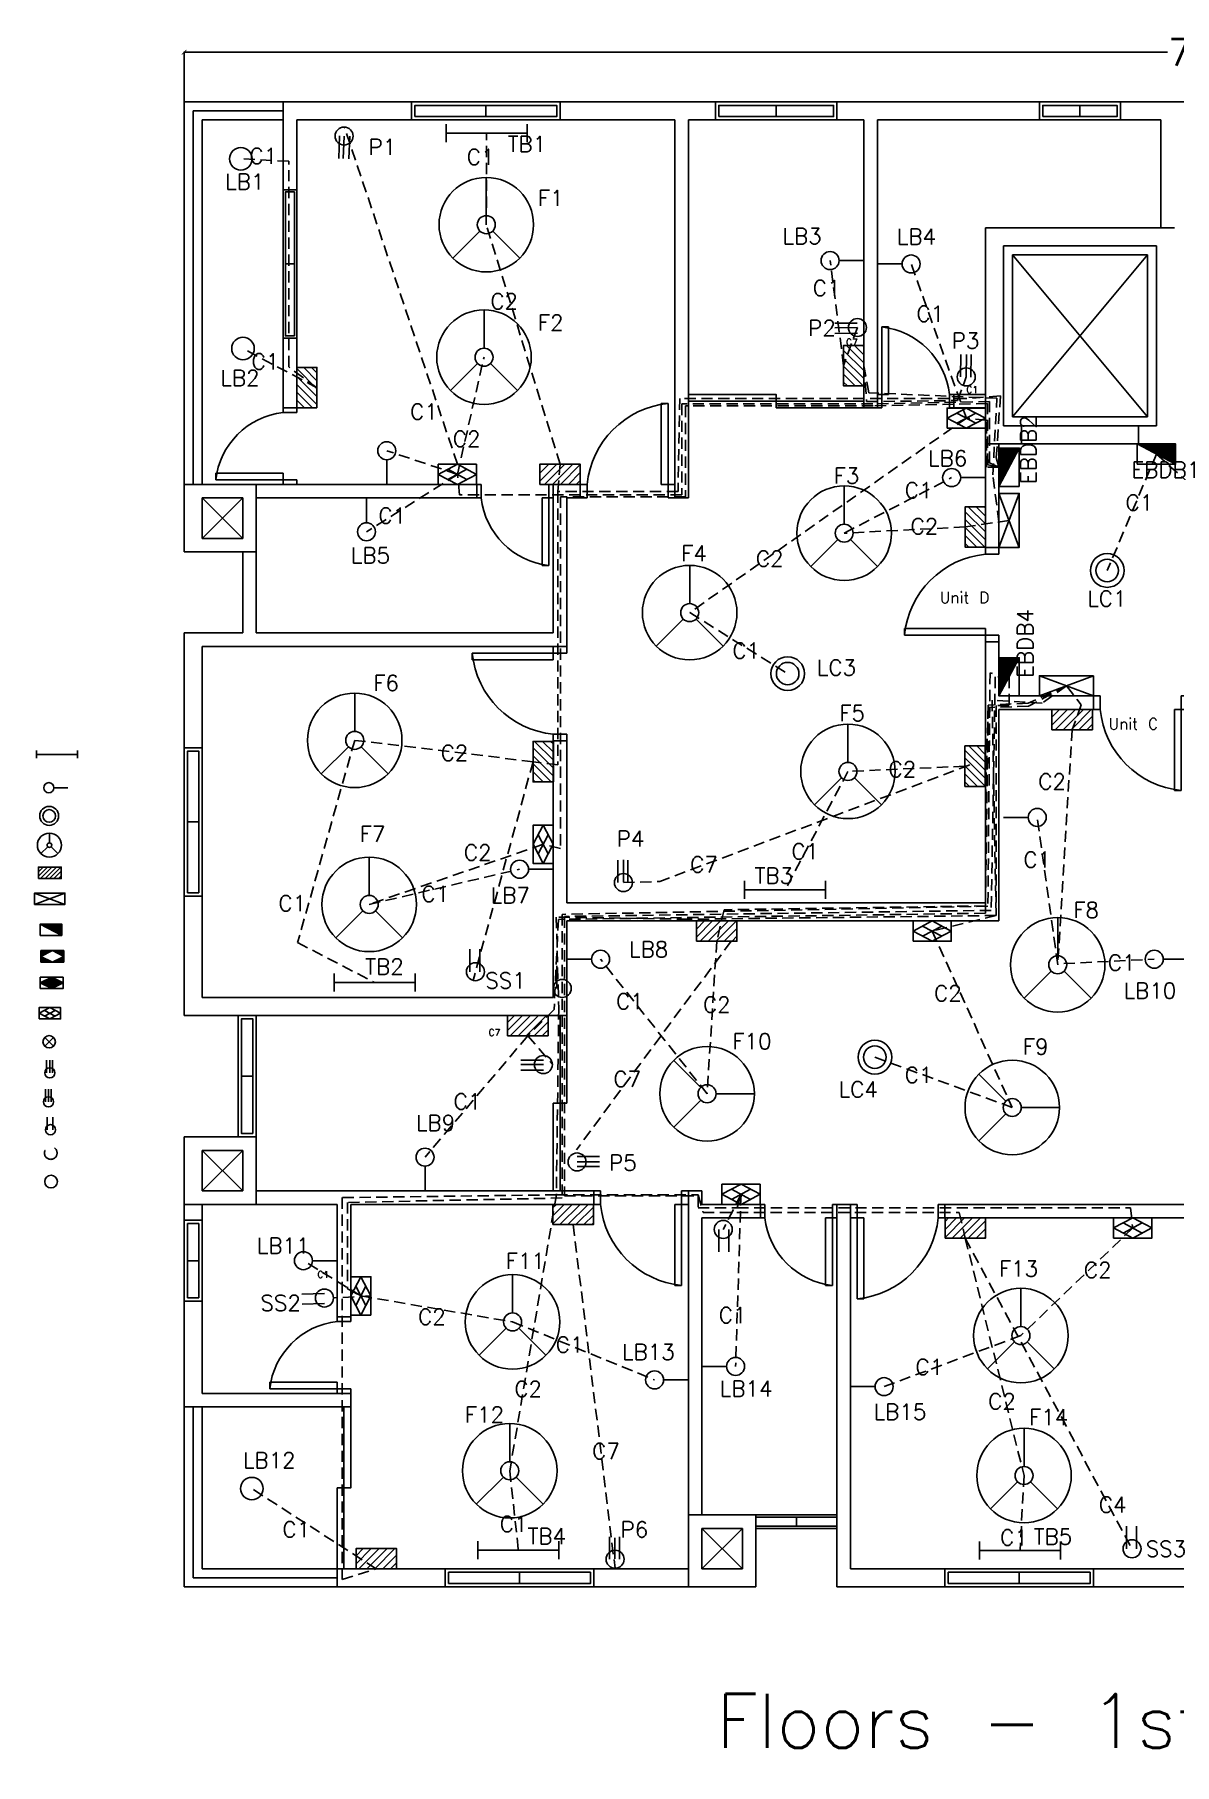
# Model space of a CAD drawing. Header units: inches. Extents: x 474 to 5633, y -332 to 1348.
# Drawn here: x 2738 to 3245, y -329 to 440 of the extents above; entities that cross this region are included whole.
import ezdxf

# ---------------------------------------------------------------- set-up
doc = ezdxf.new("R2010")
doc.units = ezdxf.units.IN
doc.header["$LTSCALE"] = 20
doc.header["$MEASUREMENT"] = 0
for name, pattern in [('ACAD_ISO02W100', [15, 12, -3]), ('DASHED', [0.75, 0.5, -0.25]), ('HIDDEN', [0.375, 0.25, -0.125])]:
    doc.linetypes.add(name, pattern=pattern)
for name, color, linetype in [('Conduit', 160, 'ACAD_ISO02W100'), ('Conduit Emergeny', 10, 'ACAD_ISO02W100'), ('Emergency', 1, 'HIDDEN'), ('Fittings', 255, 'Continuous'), ('Lift and Stairs', 60, 'Continuous'), ('Normal Wires', 5, 'HIDDEN')]:
    doc.layers.add(name, color=color, linetype=linetype)
for name, color, linetype, plot in [('Dimensions', 9, 'Continuous', False), ('Doors', 6, 'Continuous', False), ('Pillars', 200, 'Continuous', False), ('Veranda', 4, 'Continuous', False), ('Windows', 30, 'Continuous', False)]:
    doc.layers.add(name, color=color, linetype=linetype, plot=plot)
doc.styles.get("Standard").update_dxf_attribs({"font": 'txt.shx', "height": 12})
doc.dimstyles.new('iut', dxfattribs={"dimtxt": 0.18, "dimasz": 2.1175, "dimexe": 0.18, "dimexo": 0.0625, "dimgap": 0.09, "dimtad": 0, "dimtih": 1, "dimtoh": 1, "dimzin": 0, "dimdsep": 46, "dimlunit": 4, "dimtxsty": 'Standard', "dimblk": 'ARCHTICK', "dimcen": 0.09, "dimadec": 0, "dimazin": 0, "dimtfac": 1, "dimtofl": 0, "dimtmove": 0, "dimatfit": 3, "dimldrblk": 'ARCHTICK', "dimfxl": 1, "dimtolj": 1, "dimtzin": 0, "dimarcsym": 0})

# ---------------------------------------------------------------- blocks, each defined once
blk = doc.blocks.new('BDoor3')
at = {"layer": 'Doors'}
for p, q in [((-42, -6), (-42, 0)), ((-42, 0), (-39, 0)), ((-39, -6), (-39, 0)), ((-3, 0), (0, 0)), ((-3, -6), (-3, 0)), ((0, 0), (0, -6)), ((-42, -6), (-39, -6)), ((-3, -6), (-6, -6)), ((-6, -42), (-6, -6)), ((0, -6), (-3, -6)), ((-3, -6), (-3, -42)), ((-3, -42), (-6, -42))]:
    blk.add_line(p, q, dxfattribs=at)
blk.add_arc((0.99, -2.01), 40.19, 185.69568, 264.30432, dxfattribs=at)
blk = doc.blocks.new('BDoor1')
at = {"layer": 'Doors'}
for p, q in [((-3, 42), (-6, 42)), ((-6, 42), (-6, 6)), ((-3, 6), (-3, 42)), ((-42, 6), (-42, 0)), ((-42, 6), (-39, 6)), ((-42, 0), (-39, 0)), ((-39, 6), (-39, 0)), ((-3, 6), (-6, 6)), ((0, 6), (-3, 6)), ((-3, 6), (-3, 0)), ((-3, 0), (0, 0)), ((0, 0), (0, 6))]:
    blk.add_line(p, q, dxfattribs=at)
blk.add_arc((0.99, 2.01), 40.19, 95.69568, 174.30432, dxfattribs=at)
blk = doc.blocks.new('SDoor2')
at = {"layer": 'Doors'}
for p, q in [((2, 6), (2, 36)), ((2, 36), (5, 36)), ((5, 36), (5, 6)), ((0, 0), (0, 6)), ((0, 6), (2, 6)), ((2, 0), (0, 0)), ((2, 6), (2, 0)), ((5, 6), (2, 6)), ((34, 6), (32, 6)), ((32, 6), (32, 0)), ((34, 0), (32, 0)), ((34, 6), (34, 0))]:
    blk.add_line(p, q, dxfattribs=at)
blk.add_arc((-1.81, 2.19), 34.02, 6.42895, 83.57105, dxfattribs=at)
blk = doc.blocks.new('BDoor5')
at = {"layer": 'Doors'}
for p, q in [((-6, 42), (0, 42)), ((-6, 42), (-6, 39)), ((-6, 39), (0, 39)), ((0, 42), (0, 39)), ((-42, 3), (-42, 6)), ((-42, 6), (-6, 6)), ((-6, 3), (-42, 3)), ((-6, 3), (-6, 6)), ((-6, 0), (-6, 3)), ((-6, 3), (0, 3)), ((0, 0), (-6, 0)), ((0, 3), (0, 0))]:
    blk.add_line(p, q, dxfattribs=at)
blk.add_arc((-2.01, -0.99), 40.19, 95.69568, 174.30432, dxfattribs=at)
blk = doc.blocks.new('SDoor3')
at = {"layer": 'Doors'}
for p, q in [((-34, -6), (-34, 0)), ((-34, 0), (-32, 0)), ((-32, -6), (-32, 0)), ((-2, 0), (0, 0)), ((-2, -6), (-2, 0)), ((0, 0), (0, -6)), ((-34, -6), (-32, -6)), ((-5, -36), (-5, -6)), ((-5, -6), (-2, -6)), ((0, -6), (-2, -6)), ((-2, -6), (-2, -36)), ((-2, -36), (-5, -36))]:
    blk.add_line(p, q, dxfattribs=at)
blk.add_arc((1.81, -2.19), 34.02, 186.42895, 263.57105, dxfattribs=at)
blk = doc.blocks.new('BDoor7')
at = {"layer": 'Doors'}
for p, q in [((0, 0), (-6, 0)), ((-6, 0), (-6, -3)), ((0, -3), (0, 0)), ((-6, -3), (-42, -3)), ((-42, -3), (-42, -6)), ((-42, -6), (-6, -6)), ((-6, -3), (0, -3)), ((-6, -3), (-6, -6)), ((-6, -42), (-6, -39)), ((-6, -39), (0, -39)), ((-6, -42), (0, -42)), ((0, -42), (0, -39))]:
    blk.add_line(p, q, dxfattribs=at)
blk.add_arc((-2.01, 0.99), 40.19, 185.69568, 264.30432, dxfattribs=at)
blk = doc.blocks.new('BDoor4')
at = {"layer": 'Doors'}
for p, q in [((3, 0), (0, 0)), ((0, 0), (0, -6)), ((3, -6), (3, 0)), ((42, 0), (39, 0)), ((39, -6), (39, 0)), ((42, -6), (42, 0)), ((0, -6), (3, -6)), ((3, -6), (6, -6)), ((3, -6), (3, -42)), ((6, -42), (6, -6)), ((42, -6), (39, -6)), ((3, -42), (6, -42))]:
    blk.add_line(p, q, dxfattribs=at)
blk.add_arc((-0.99, -2.01), 40.19, 275.69568, 354.30432, dxfattribs=at)
blk = doc.blocks.new('SDoor5')
at = {"layer": 'Doors'}
for p, q in [((-6, 33), (0, 33)), ((-6, 33), (-6, 31)), ((-6, 31), (0, 31)), ((0, 33), (0, 31)), ((-36, 1), (-36, 4)), ((-36, 4), (-6, 4)), ((-6, 1), (-36, 1)), ((-6, 4), (-6, 1)), ((-6, -1), (-6, 1)), ((-6, 1), (0, 1)), ((0, 1), (0, -1)), ((0, -1), (-6, -1))]:
    blk.add_line(p, q, dxfattribs=at)
blk.add_arc((-2.19, -2.81), 34.02, 96.42895, 173.57105, dxfattribs=at)
blk = doc.blocks.new('SDoor5.2')
at = {"layer": 'Doors'}
blk.add_blockref('SDoor5', (0, -33), dxfattribs=at)
blk = doc.blocks.new('slider')
at = {"layer": 'Doors'}
for p, q in [((-39, 3), (0, 3)), ((-39, 0), (-39, 3)), ((0, 0), (-39, 0)), ((0, 3), (0, 0))]:
    blk.add_line(p, q, dxfattribs=at)
blk.add_lwpolyline([(-78, 3), (-39, 3), (-39, 6), (-78, 6)], close=True, dxfattribs=at)
blk = doc.blocks.new('slider2')
at = {"layer": 'Doors'}
for p, q in [((-36, 3), (-36, 0)), ((0, 3), (-36, 3)), ((-36, 0), (0, 0)), ((0, 0), (0, 3))]:
    blk.add_line(p, q, dxfattribs=at)
blk.add_lwpolyline([(-72, 3), (-36, 3), (-36, 6), (-72, 6)], close=True, dxfattribs=at)
blk = doc.blocks.new('bathroom_window')
at = {"layer": 'Windows'}
for p, q in [((-17, 5), (-18, 5)), ((-18, 5), (18, 5)), ((-17, 1), (-18, 1)), ((-18, 1), (18, 1)), ((0, 5), (0, 1))]:
    blk.add_line(p, q, dxfattribs=at)
blk.add_lwpolyline([(-18, 0), (18, 0), (18, 6), (-18, 6)], close=True, dxfattribs=at)
for points in [[(17, 5), (-17, 5)], [(-17, 1), (17, 1)]]:
    blk.add_lwpolyline(points, dxfattribs=at)
blk = doc.blocks.new('outer_bathroom_window')
at = {"layer": 'Windows'}
blk.add_line((0, 6.5), (0, 1.5), dxfattribs=at)
for points in [[(-18, 0), (18, 0), (18, 8), (-18, 8)], [(-16.5, 1.5), (16.5, 1.5), (16.5, 6.5), (-16.5, 6.5)]]:
    blk.add_lwpolyline(points, close=True, dxfattribs=at)
blk = doc.blocks.new('kitchen_window')
at = {"layer": 'Windows'}
blk.add_line((0, 6.5), (0, 1.5), dxfattribs=at)
for points in [[(-27, 0), (27, 0), (27, 8), (-27, 8)], [(-25.5, 1.5), (25.5, 1.5), (25.5, 6.5), (-25.5, 6.5)]]:
    blk.add_lwpolyline(points, close=True, dxfattribs=at)
blk = doc.blocks.new('bigger_window')
at = {"layer": 'Windows'}
blk.add_line((0, 6.5), (0, 1.5), dxfattribs=at)
for points in [[(-33, 0), (33, 0), (33, 8), (-33, 8)], [(-31.5, 1.5), (31.5, 1.5), (31.5, 6.5), (-31.5, 6.5)]]:
    blk.add_lwpolyline(points, close=True, dxfattribs=at)
blk = doc.blocks.new('balcony_window')
at = {"layer": 'Windows'}
blk.add_line((0, 5), (0, 1), dxfattribs=at)
for points in [[(-33, 0), (33, 0), (33, 6), (-33, 6)], [(-32, 1), (32, 1), (32, 5), (-32, 5)]]:
    blk.add_lwpolyline(points, close=True, dxfattribs=at)
blk = doc.blocks.new('_ArchTick')
at = {"color": 0, "linetype": 'ByBlock', "const_width": 0.15}
blk.add_lwpolyline([(-0.5, -0.5), (0.5, 0.5)], dxfattribs=at)
blk = doc.blocks.new('*D104')
at = {"color": 0, "lineweight": -2, "transparency": 16777216}
for p, q in [((2804.73, 409.68), (2804.73, 431.89)), ((2804.73, 431.71), (3241.64, 431.71)), ((3704.73, 431.71), (3267.82, 431.71)), ((3704.73, 409.68), (3704.73, 431.89))]:
    blk.add_line(p, q, dxfattribs=at)
at = {"layer": 'Defpoints', "color": 0, "transparency": 16777216}
for p in [(3704.73, 431.71), (2804.73, 409.62), (3704.73, 409.62)]:
    blk.add_point(p, dxfattribs=at)
at = {"color": 0, "lineweight": -2, "transparency": 16777216, "xscale": 2.1175, "yscale": 2.1175, "zscale": 2.1175, "rotation": 180}
blk.add_blockref('_ArchTick', (2804.73, 431.71), dxfattribs=at)
at = {"color": 0, "lineweight": -2, "transparency": 16777216, "xscale": 2.1175, "yscale": 2.1175, "zscale": 2.1175}
blk.add_blockref('_ArchTick', (3704.73, 431.71), dxfattribs=at)
at = {"color": 0, "transparency": 16777216, "insert": (3254.73, 431.71), "char_height": 12, "attachment_point": 5}
blk.add_mtext("\\A1;75'", dxfattribs=at)
blk = doc.blocks.new('Fan')
for p, q in [((0, 4), (0, 21)), ((-2.83, -2.83), (-14.85, -14.85)), ((2.83, -2.83), (14.85, -14.85))]:
    blk.add_line(p, q)
for radius in [21, 4]:
    blk.add_circle((0, 0), radius)
blk = doc.blocks.new('Celling Lighjt')
blk.add_circle((0, 0), 5)
blk = doc.blocks.new('Big_Ceiling Light')
at = {"layer": 'Fittings'}
for radius in [7.5, 5]:
    blk.add_circle((0, 0), radius, dxfattribs=at)
blk = doc.blocks.new('Tube')
blk.add_line((-18, 0), (18, 0))
for points in [[(-18, 4), (-18, -4)], [(18, -4), (18, 4)]]:
    blk.add_lwpolyline(points)
blk = doc.blocks.new('Wall_Light')
blk.add_line((0, -11), (0, 0))
blk.add_circle((0, -15), 4)
blk = doc.blocks.new('energy_bulb')
at = {"linetype": 'HIDDEN', "rotation": 270}
blk.add_blockref('Wall_Light', (0, 0), dxfattribs=at)
blk = doc.blocks.new('SB')
h = blk.add_hatch()
h.set_pattern_fill('ANSI31', color=256, scale=20)
h.set_pattern_definition([(45, (-10094, -3199), (-1.76776695, 1.76776695), [])])
h.paths.add_polyline_path([(-9, 4.5), (-9, -4.5), (9, -4.5), (9, 4.5)])
blk.add_lwpolyline([(-9, -4.5), (9, -4.5), (9, 4.5), (-9, 4.5)], close=True)
blk = doc.blocks.new('FDB')
at = {"layer": 'Fittings'}
for p, q in [((-12, 9), (12, 0)), ((12, 9), (-12, 0))]:
    blk.add_line(p, q, dxfattribs=at)
blk.add_lwpolyline([(-12, 0), (12, 0), (12, 9), (-12, 9)], close=True, dxfattribs=at)
blk = doc.blocks.new('EMDB')
at = {"linetype": 'Continuous'}
h = blk.add_hatch(dxfattribs=at)
h.set_pattern_fill('ANSI31', color=256)
h.set_pattern_definition([(45, (-9792, -3167.5), (-0.0883883476, 0.0883883476), [])])
h.paths.add_polyline_path([(-8.5, 9), (8.5, 0), (8.5, 9)])
blk.add_line((-8.5, 9), (8.5, 0), dxfattribs=at)
blk.add_lwpolyline([(-8.5, 0), (8.5, 0), (8.5, 9), (-8.5, 9)], close=True, dxfattribs=at)
blk = doc.blocks.new('EMSB')
at = {"linetype": 'Continuous'}
for p, q in [((0, 9), (-8.5, 4.5)), ((8.5, 4.5), (0, 9)), ((-8.5, 4.5), (0, 0)), ((-4.25, 6.75), (4.25, 2.25)), ((4.25, 6.75), (-4.25, 2.25)), ((0, 0), (8.5, 4.5))]:
    blk.add_line(p, q, dxfattribs=at)
blk.add_lwpolyline([(-8.5, 0), (8.5, 0), (8.5, 9), (-8.5, 9)], close=True, dxfattribs=at)
blk = doc.blocks.new('Socket(2)')
for p, q in [((-2.5, 0), (-2.5, 10)), ((2, 0), (2, 10))]:
    blk.add_line(p, q)
blk.add_circle((0, 0), 4)
blk = doc.blocks.new('Socekt(3)')
for p, q in [((-2.5, 0), (-2.5, 10)), ((0, 0), (0, 10)), ((2, 0), (2, 10))]:
    blk.add_line(p, q)
blk.add_circle((0, 0), 4)
blk = doc.blocks.new('Tube Light')
for p, q in [((0, -3), (0, 3.1)), ((0, 0), (32.5, 0)), ((32.5, -3), (32.5, 3.1))]:
    blk.add_line(p, q)
blk = doc.blocks.new('MDB')
at = {"layer": 'Fittings'}
h = blk.add_hatch(dxfattribs=at)
h.set_pattern_fill('ANSI31', color=256)
h.set_pattern_definition([(45, (-10016, -2822.5), (-0.0883883476, 0.0883883476), [])])
h.paths.add_polyline_path([(9, 4.5), (0, 9), (-9, 4.5), (0, 0)])
for p, q in [((-9, 4.5), (0, 9)), ((0, 0), (-9, 4.5)), ((0, 9), (9, 4.5)), ((9, 4.5), (0, 0))]:
    blk.add_line(p, q, dxfattribs=at)
blk.add_lwpolyline([(-9, 0), (9, 0), (9, 9), (-9, 9)], close=True, dxfattribs=at)
blk = doc.blocks.new('EMMDB')
at = {"layer": 'Fittings'}
h = blk.add_hatch(dxfattribs=at)
h.set_pattern_fill('ANSI31', color=256)
h.set_pattern_definition([(45, (-10054.5, -2823), (-0.0883883476, 0.0883883476), [])])
h.paths.add_polyline_path([(-9, 9), (-9, 4.5), (0, 9)])
h.paths.add_polyline_path([(0, 0), (-9, 4.5), (-9, 0)])
h.paths.add_polyline_path([(9, 0), (9, 4.5), (0, 0)])
h.paths.add_polyline_path([(9, 4.5), (9, 9), (0, 9)])
for p, q in [((-9, 4.5), (0, 9)), ((0, 0), (-9, 4.5)), ((0, 9), (9, 4.5)), ((9, 4.5), (0, 0))]:
    blk.add_line(p, q, dxfattribs=at)
blk.add_lwpolyline([(-9, 0), (9, 0), (9, 9), (-9, 9)], close=True, dxfattribs=at)
blk = doc.blocks.new('Exhaust Fan')
for p, q in [((0, 0), (-3.5, 3.5)), ((-3.5, 3.5), (3.5, -3.5)), ((0, 0), (-3.5, -3.5)), ((-3.5, -3.5), (0, 0)), ((0, 0), (3.5, 3.5))]:
    blk.add_line(p, q)
blk.add_circle((0, 0), 4.92)

msp = doc.modelspace()

# ---------------------------------------------------------------- linework, layer by layer
for p, q in [((2848.731, 409.621), (3660.731, 409.621)), ((2848.731, 401.621), (2848.731, 409.621)), ((2848.731, 401.621), (2848.731, 273.621)), ((2854.731, 401.621), (3022.731, 401.621)), ((2854.731, 401.621), (2854.731, 273.621)), ((3022.731, 401.621), (3022.731, 239.621)), ((3022.731, 401.621), (3022.731, 233.621)), ((3028.731, 401.621), (3106.731, 401.621)), ((3028.731, 401.621), (3028.731, 279.621)), ((3106.731, 401.621), (3106.731, 273.621)), ((3112.731, 401.621), (3228.731, 401.621)), ((3112.731, 401.621), (3112.731, 273.621)), ((3228.731, 401.621), (3234.731, 401.621)), ((3234.731, 401.621), (3238.731, 401.621)), ((3238.731, 401.621), (3238.731, 353.621)), ((3238.731, 353.621), (3244.731, 353.621)), ((3172.731, 345.621), (3168.731, 345.621)), ((3168.731, 341.621), (3168.731, 345.621)), ((3168.731, 341.621), (3168.731, 273.621)), ((3232.731, 345.621), (3172.731, 345.621)), ((3172.731, 341.621), (3172.731, 273.621)), ((3232.731, 341.621), (3172.731, 341.621)), ((3232.731, 269.621), (3172.731, 341.621)), ((3232.731, 341.621), (3172.731, 269.621)), ((3232.731, 345.621), (3236.731, 345.621)), ((3232.731, 341.621), (3232.731, 273.621)), ((3236.731, 341.621), (3236.731, 345.621)), ((3236.731, 341.621), (3236.731, 273.621)), ((3146.731, 279.621), (3146.731, 273.621)), ((3146.731, 279.621), (3160.731, 279.621)), ((3160.731, 279.621), (3160.731, 273.621)), ((2848.731, 273.621), (2854.731, 273.621)), ((3028.731, 276.621), (3028.731, 239.621)), ((3106.731, 273.621), (3112.731, 273.621)), ((3146.731, 273.621), (3160.731, 273.621)), ((3168.731, 273.621), (3168.731, 269.621)), ((3168.731, 269.621), (3168.731, 265.621)), ((3172.731, 273.621), (3172.731, 269.621)), ((3232.731, 269.621), (3172.731, 269.621)), ((3232.731, 273.621), (3232.731, 269.621)), ((3236.731, 273.621), (3236.731, 269.621)), ((3236.731, 269.621), (3236.731, 265.621)), ((3172.731, 265.621), (3168.731, 265.621)), ((3232.731, 265.621), (3172.731, 265.621)), ((3176.731, 265.621), (3176.731, 257.621)), ((3228.731, 265.621), (3228.731, 257.621)), ((3232.731, 265.621), (3236.731, 265.621)), ((3166.731, 257.621), (3160.731, 257.621)), ((3160.731, 257.621), (3160.731, 211.621)), ((3166.731, 257.621), (3166.731, 211.621)), ((3228.731, 257.621), (3176.731, 257.621)), ((2804.731, 239.621), (2804.731, 209.621)), ((2812.731, 239.621), (2804.731, 239.621)), ((2804.731, 239.621), (2804.731, 209.621)), ((2812.731, 239.621), (2934.731, 239.621)), ((2934.731, 233.621), (2934.731, 239.621)), ((2968.731, 239.621), (2980.731, 239.621)), ((2968.731, 233.621), (2968.731, 239.621)), ((2980.731, 239.621), (2980.731, 233.621)), ((3028.731, 239.621), (3028.731, 233.621)), ((2812.731, 233.621), (2830.731, 233.621)), ((2812.731, 233.621), (2812.731, 215.621)), ((2830.731, 215.621), (2830.731, 233.621)), ((2836.731, 233.621), (2934.731, 233.621)), ((2836.731, 209.621), (2836.731, 233.621)), ((2968.731, 233.621), (2968.731, 173.621)), ((2974.731, 233.621), (2974.731, 173.621)), ((2974.731, 233.621), (2980.731, 233.621)), ((3022.731, 233.621), (3028.731, 233.621)), ((2812.731, 215.621), (2830.731, 215.621)), ((2804.731, 209.621), (2836.731, 209.621)), ((2830.731, 209.621), (2830.731, 173.621)), ((2836.731, 209.621), (2836.731, 173.621)), ((3166.731, 211.621), (3160.731, 211.621)), ((2804.731, 173.621), (2804.731, 3.621)), ((2812.731, 173.621), (2804.731, 173.621)), ((2812.731, 173.621), (2830.731, 173.621)), ((2836.731, 173.621), (2968.731, 173.621)), ((2974.731, 173.621), (2974.731, 167.621)), ((3160.731, 169.621), (3160.731, 141.884)), ((3166.731, 169.621), (3160.731, 169.621)), ((3166.731, 169.621), (3166.731, 145.621)), ((2812.731, 167.621), (2974.731, 167.621)), ((2812.731, 167.621), (2812.731, 11.621)), ((3160.731, 141.884), (3160.731, 53.621)), ((3208.731, 145.621), (3166.731, 145.621)), ((3208.731, 139.621), (3166.731, 139.621)), ((3166.731, 137.621), (3166.731, 139.621)), ((3208.731, 139.621), (3208.731, 145.621)), ((3166.731, 137.621), (3166.731, 45.621)), ((2968.731, 125.621), (2968.731, 11.621)), ((2968.731, 125.621), (2974.731, 125.621)), ((2974.731, 125.621), (2974.731, 53.621)), ((3160.731, 53.621), (2974.731, 53.621)), ((3166.731, 45.621), (2974.731, 45.621)), ((2974.731, 45.621), (2974.731, 11.621)), ((2812.731, 11.621), (2968.731, 11.621)), ((2974.731, 11.621), (2974.731, 3.621)), ((2812.731, 3.621), (2804.731, 3.621)), ((2812.731, 3.621), (2830.731, 3.621)), ((2836.731, 3.621), (2968.731, 3.621)), ((2836.731, 3.621), (2836.731, -50.379)), ((2968.731, 3.621), (2971.731, 3.621)), ((2804.731, -50.379), (2804.731, -170.379)), ((2836.731, -50.379), (2804.731, -50.379)), ((2804.731, -50.379), (2804.731, -80.379)), ((2836.731, -74.379), (2836.731, -50.379)), ((2812.731, -56.379), (2812.731, -74.379)), ((2812.731, -74.379), (2812.731, -56.379)), ((2812.731, -56.379), (2830.731, -56.379)), ((2830.731, -56.379), (2830.731, -74.379)), ((2812.731, -74.379), (2830.731, -74.379)), ((2836.731, -74.379), (2986.731, -74.379)), ((2986.731, -80.379), (2986.731, -74.379)), ((3028.731, -74.379), (3034.731, -74.379)), ((3028.731, -242.379), (3028.731, -74.379)), ((3034.731, -80.379), (3034.731, -74.379)), ((2804.731, -80.379), (2812.731, -80.379)), ((2812.731, -80.379), (2872.731, -80.379)), ((2812.731, -80.379), (2812.731, -164.379)), ((2872.731, -130.379), (2872.731, -80.379)), ((2878.731, -80.379), (2986.731, -80.379)), ((2878.731, -130.379), (2878.731, -80.379)), ((3060.731, -80.379), (3034.731, -80.379)), ((3060.731, -86.379), (3060.731, -80.379)), ((3094.731, -242.379), (3094.731, -80.379)), ((3094.731, -80.379), (3100.731, -80.379)), ((3100.731, -242.379), (3100.731, -80.379)), ((3250.731, -80.379), (3142.731, -80.379)), ((3142.731, -86.379), (3142.731, -80.379)), ((3060.731, -86.379), (3034.731, -86.379)), ((3034.731, -218.379), (3034.731, -86.379)), ((3250.731, -86.379), (3142.731, -86.379)), ((2872.731, -130.379), (2878.731, -130.379)), ((2872.731, -164.379), (2812.731, -164.379)), ((2872.731, -164.379), (2878.731, -164.379)), ((2878.731, -164.379), (2878.731, -170.379)), ((2812.731, -170.379), (2804.731, -170.379)), ((2872.731, -170.379), (2812.731, -170.379)), ((2872.731, -170.379), (2878.731, -170.379)), ((3034.731, -218.379), (3058.731, -218.379)), ((3094.731, -218.379), (3058.731, -218.379)), ((3058.731, -218.379), (3058.731, -250.379)), ((3034.731, -242.379), (3034.731, -224.379)), ((3034.731, -242.379), (3034.731, -224.379)), ((3034.731, -224.379), (3052.731, -224.379)), ((3052.731, -224.379), (3052.731, -242.379)), ((3094.731, -224.379), (3058.731, -224.379)), ((2872.731, -242.379), (2878.731, -242.379)), ((2872.731, -242.379), (2872.731, -250.379)), ((3028.731, -242.379), (2878.731, -242.379)), ((3052.731, -242.379), (3034.731, -242.379)), ((3094.731, -242.379), (3094.731, -250.379)), ((3250.731, -242.379), (3100.731, -242.379)), ((3058.731, -250.379), (2872.731, -250.379)), ((3414.731, -250.379), (3094.731, -250.379))]:
    msp.add_line(p, q)
at = {"layer": 'Emergency'}
for p, q in [((3152.271, 269.131), (3127.731, 337.621)), ((2926.109, 244.121), (2937.944, 296.192)), ((3110.662, 275.452), (3025.774, 275.452)), ((3025.774, 275.452), (3025.774, 235.082)), ((3110.878, 274.534), (3027.439, 274.534)), ((3027.439, 274.534), (3027.439, 234.2)), ((3152.271, 269.131), (3029.326, 182.651)), ((3162.61, 276.506), (3110.662, 275.452)), ((3161.62, 275.568), (3110.878, 274.534)), ((3161.239, 268.167), (3152.237, 269.107)), ((3161.739, 248.389), (3161.62, 275.568)), ((3162.612, 249.228), (3162.61, 276.506)), ((3161.239, 247.292), (3161.239, 268.167)), ((2926.109, 244.121), (2894.731, 254.621)), ((3166.731, 247.292), (3161.239, 247.292)), ((3166.731, 247.292), (3161.739, 248.389)), ((3166.731, 247.292), (3162.612, 249.228)), ((3236.695, 253.121), (3214.86, 201.399)), ((3236.695, 253.121), (3294.603, 201.399)), ((2926.109, 244.121), (2885.731, 218.621)), ((2927.081, 235.082), (2926.109, 244.121)), ((3025.774, 235.082), (2927.081, 235.082)), ((3027.439, 234.2), (2971.922, 234.2)), ((2971.922, 234.2), (2971.922, 77.81)), ((3029.326, 182.651), (3072.873, 155.544)), ((3162.782, 155.853), (3161.833, 52.121)), ((3171.231, 154.121), (3162.782, 155.853)), ((3165.088, 154.121), (3163.299, 50.331)), ((3171.231, 154.121), (3165.088, 154.121)), ((3171.231, 154.121), (3171.231, 141.311)), ((3171.231, 141.311), (3165.484, 141.311)), ((3165.484, 141.311), (3165.484, 48.032)), ((2964.231, 79.672), (2886.931, 52.966)), ((2971.922, 77.81), (2964.231, 79.672)), ((2886.931, 52.966), (2953.731, 68.621)), ((3161.833, 52.121), (2972.648, 48.547)), ((2972.648, 48.547), (2972.648, -77.52)), ((3163.299, 50.331), (2973.646, 47.609)), ((2973.646, 47.609), (2973.646, -76.577)), ((3165.484, 48.032), (3137.053, 41.107)), ((3137.053, 41.107), (3172.657, -37.306)), ((3172.657, -37.306), (3111.627, -14.941)), ((2973.646, -76.577), (3033.055, -76.577)), ((3033.055, -76.577), (3033.055, -81.847)), ((3052.139, -75.879), (3049.731, -152.379)), ((3050.456, -81.847), (3052.139, -75.879)), ((2972.648, -77.52), (2877.303, -79.481)), ((2877.303, -79.481), (2877.303, -117.921)), ((3033.055, -81.847), (3050.456, -81.847)), ((3050.456, -81.847), (3225.15, -81.847)), ((3225.15, -81.847), (3226.168, -90.854)), ((3226.168, -90.854), (3176.489, -138.669)), ((2883.231, -121.029), (2857.731, -105.379)), ((2877.303, -117.921), (2883.231, -121.029)), ((2883.231, -121.029), (2950.623, -132.589)), ((2950.623, -132.589), (3013.731, -158.379)), ((3176.489, -138.669), (3115.731, -161.379))]:
    msp.add_line(p, q, dxfattribs=at)
at = {"layer": 'Fittings'}
for p, q in [((2999.954, 62.794), (2999.954, 72.816)), ((2996.019, -237.947), (2996.019, -228.509))]:
    msp.add_line(p, q, dxfattribs=at)
at = {"layer": 'Fittings', "color": 7, "linetype": 'DASHED', "true_color": 0xffffff}
msp.add_circle((2745.467, -57.538), 2.812, dxfattribs=at)
at = {"layer": 'Lift and Stairs'}
for p, q in [((3172.731, 341.621), (3232.731, 341.621)), ((3172.731, 269.621), (3172.731, 341.621)), ((3172.731, 341.621), (3232.731, 269.621)), ((3172.731, 269.621), (3232.731, 341.621)), ((3232.731, 341.621), (3232.731, 269.621)), ((3232.731, 269.621), (3172.731, 269.621)), ((3176.731, 265.621), (3228.731, 265.621)), ((3176.731, 257.621), (3176.731, 265.621)), ((3228.731, 265.621), (3228.731, 257.621)), ((3228.731, 257.621), (3176.731, 257.621))]:
    msp.add_line(p, q, dxfattribs=at)
at = {"layer": 'Normal Wires'}
for p, q in [((2926.109, 248.621), (2875.904, 398.489)), ((2938.968, 355.085), (2939.059, 395.782)), ((2851.17, 383.27), (2829.882, 384.384)), ((2851.17, 291.869), (2851.17, 383.27)), ((2971.735, 248.621), (2938.968, 355.085)), ((3097.728, 292.412), (3091.731, 339.121)), ((3103.838, 309.388), (3097.728, 292.412)), ((2863.731, 282.621), (2830.863, 300.021)), ((3108.99, 280.356), (3106.728, 292.412)), ((3106.731, 292.392), (3107.956, 276.428)), ((2863.731, 282.621), (2851.17, 291.869)), ((3148.37, 276.928), (3152.212, 287.409)), ((3024.909, 277.787), (3024.157, 236.452)), ((3152.028, 277.787), (3024.909, 277.787)), ((3107.956, 276.428), (3148.37, 276.928)), ((3165.821, 277.925), (3108.99, 280.356)), ((3167.39, 278.997), (3152.028, 277.787)), ((3164.016, 243.905), (3165.821, 277.925)), ((3165.573, 251.581), (3167.39, 278.997)), ((2970.807, 236.452), (2971.735, 248.621)), ((3166.731, 247.292), (3165.573, 251.581)), ((3097.97, 217.98), (3145.731, 242.671)), ((3166.731, 222.954), (3164.016, 243.905)), ((3024.157, 236.452), (2970.807, 236.452)), ((2970.807, 236.452), (2970.807, 115.034)), ((3171.231, 223.621), (3151.735, 220.73)), ((3151.735, 220.73), (3097.97, 217.98)), ((3196.735, 150.121), (3179.718, 142.407)), ((3196.735, 150.121), (3179.901, 141.055)), ((3196.735, 150.121), (3185.905, 142.436)), ((3196.735, 150.121), (3203.326, 141.645)), ((3161.943, 141.567), (3160.731, 97.753)), ((3161.943, 140.487), (3160.731, 52.1)), ((3179.718, 142.407), (3161.943, 141.567)), ((3179.901, 141.055), (3161.943, 140.487)), ((3185.905, 142.436), (3163.705, 143.787)), ((3163.705, 143.787), (3165.484, 48.032)), ((3203.326, 141.645), (3199.239, 130.637)), ((2880.5, 125.885), (2855.128, 36.008)), ((2959.749, 116.413), (2880.5, 125.885)), ((3199.239, 130.637), (3192.84, 26.128)), ((2959.749, 116.413), (2933.083, 19.203)), ((2970.807, 115.034), (2959.749, 116.413)), ((3153.731, 114.95), (3016.131, 63.181)), ((3099.662, 112.081), (3071.712, 59.382)), ((3151.615, 114.416), (3099.662, 112.081)), ((3160.731, 97.753), (3160.731, 49.04)), ((3192.84, 26.128), (3183.731, 91.621)), ((2999.876, 62.66), (3016.131, 63.181)), ((2971.006, 46.306), (2969.082, 6.274)), ((3028.619, 46.362), (2970.045, 47.347)), ((2970.045, 47.347), (2971.164, 6.881)), ((3160.731, 49.04), (2971.006, 46.306)), ((3165.484, 48.032), (3028.619, 46.362)), ((3044.689, 50.61), (3041.349, 36.626)), ((3160.731, 52.336), (3044.689, 50.61)), ((3160.731, 52.1), (3160.731, 52.336)), ((3160.731, 52.1), (3160.731, 52.1)), ((2855.128, 36.008), (2889.347, 18.293)), ((3047.762, 36.618), (2979.024, -56.063)), ((3041.349, 36.626), (3037.07, -31.198)), ((3037.07, -31.198), (2989.731, 28.621)), ((3195.501, 26.684), (3235.731, 28.621)), ((2969.082, 6.274), (2957.424, -5.408)), ((2971.164, 6.881), (2970.087, -76.116)), ((2957.424, -5.408), (2911.731, -59.379)), ((2957.424, -5.408), (2968.309, -18.236)), ((2970.087, -76.116), (2874.859, -77.35)), ((2970.087, -76.116), (2949.386, -198.752)), ((2970.087, -76.116), (3033.055, -76.116)), ((3033.055, -76.116), (3035.277, -83.914)), ((3052.139, -75.879), (3044.24, -91.504)), ((2874.859, -77.35), (2874.859, -247.042)), ((3035.277, -83.914), (3149.032, -83.914)), ((3149.032, -83.914), (3151.788, -95.373)), ((2977.577, -89.368), (2996.17, -242.082)), ((3151.788, -95.373), (3177.881, -200.87)), ((3151.788, -95.373), (3225.857, -233.437)), ((2887.731, -121.029), (2871.053, -121.894)), ((2949.386, -198.752), (2953.196, -234.023)), ((2890.091, -242.379), (2834.762, -206.691)), ((3177.881, -200.87), (3176.122, -234.273)), ((2874.859, -247.042), (2890.091, -242.379))]:
    msp.add_line(p, q, dxfattribs=at)
at = {"layer": 'Pillars'}
for p, q in [((3160.731, 353.621), (3244.731, 353.621)), ((3160.731, 257.621), (3160.731, 353.621)), ((3236.731, 345.621), (3168.731, 345.621)), ((3168.731, 345.621), (3168.731, 265.621)), ((3236.731, 265.621), (3236.731, 345.621)), ((3168.731, 265.621), (3176.731, 265.621)), ((3176.731, 265.621), (3176.731, 257.621)), ((3228.731, 257.621), (3228.731, 265.621)), ((3228.731, 265.621), (3236.731, 265.621)), ((3176.731, 257.621), (3160.731, 257.621)), ((3244.731, 257.621), (3228.731, 257.621)), ((2804.731, 209.621), (2804.731, 239.621)), ((2804.731, 239.621), (2836.731, 239.621)), ((2836.731, 209.621), (2836.731, 239.621)), ((2812.731, 233.621), (2812.731, 215.621)), ((2830.731, 233.621), (2812.731, 233.621)), ((2812.731, 233.621), (2830.731, 215.621)), ((2830.731, 233.621), (2812.731, 215.621)), ((2830.731, 215.621), (2830.731, 233.621)), ((2812.731, 215.621), (2830.731, 215.621)), ((2836.731, 209.621), (2804.731, 209.621)), ((2804.731, -80.379), (2804.731, -50.379)), ((2804.731, -50.379), (2836.731, -50.379)), ((2836.731, -50.379), (2836.731, -74.379)), ((2812.731, -74.379), (2812.731, -56.379)), ((2812.731, -56.379), (2830.731, -56.379)), ((2812.731, -56.379), (2830.731, -74.379)), ((2830.731, -56.379), (2812.731, -74.379)), ((2830.731, -56.379), (2830.731, -74.379)), ((2830.731, -74.379), (2812.731, -74.379)), ((2836.731, -74.379), (2836.731, -80.379)), ((2804.731, -80.379), (2836.731, -80.379)), ((3058.731, -218.379), (3028.731, -218.379)), ((3028.731, -242.379), (3028.731, -218.379)), ((3028.731, -218.379), (3028.731, -250.379)), ((3058.731, -218.379), (3058.731, -250.379)), ((3052.731, -224.379), (3034.731, -224.379)), ((3034.731, -224.379), (3034.731, -242.379)), ((3034.731, -224.379), (3052.731, -242.379)), ((3052.731, -224.379), (3034.731, -242.379)), ((3052.731, -242.379), (3052.731, -224.379)), ((3034.731, -242.379), (3052.731, -242.379)), ((3028.731, -250.379), (3058.731, -250.379))]:
    msp.add_line(p, q, dxfattribs=at)
at = {"layer": 'Veranda'}
for p, q in [((2804.731, 239.621), (2804.731, 409.621)), ((2804.731, 409.621), (2848.731, 409.621)), ((2848.731, 409.621), (2848.731, 401.621)), ((2848.731, 405.621), (2808.731, 405.621)), ((2808.731, 239.621), (2808.731, 405.621)), ((2848.731, 401.621), (2812.731, 401.621)), ((2812.731, 401.621), (2812.731, 239.621)), ((2812.731, 239.621), (2804.731, 239.621)), ((2812.731, -170.379), (2804.731, -170.379)), ((2804.731, -170.379), (2804.731, -250.379)), ((2808.731, -170.379), (2808.731, -246.379)), ((2812.731, -242.379), (2812.731, -170.379)), ((2872.731, -242.379), (2812.731, -242.379)), ((2872.731, -250.379), (2872.731, -242.379)), ((2804.731, -250.379), (2872.731, -250.379)), ((2872.731, -246.379), (2808.731, -246.379))]:
    msp.add_line(p, q, dxfattribs=at)

# ---------------------------------------------------------------- block references
at = {"linetype": 'HIDDEN'}
for name, p, rotation in [('Socekt(3)', (2875.77, 394.491), 178.0744743456722), ('Socekt(3)', (3103.838, 309.388), 90.58565103428565), ('SB', (3102.228, 292.412), 90), ('Socekt(3)', (3152.212, 287.409), 359.0888475567949), ('SB', (2859.231, 282.621), 90), ('EMDB', (3175.731, 247.292), 90), ('FDB', (3166.731, 223.621), 270), ('SB', (3156.235, 220.73), 90), ('EMDB', (3175.731, 154.121), 90), ('FDB', (3196.735, 154.621), 180), ('SB', (2964.249, 116.413), 90), ('SB', (3156.115, 114.416), 90), ('EMSB', (2968.731, 79.672), 90), ('Socekt(3)', (2964.309, -18.236), 90), ('Socekt(3)', (2979.296, -61.507), 270), ('Socket(2)', (3044.24, -91.504), 180), ('EMSB', (2887.731, -121.029), 90), ('Socket(2)', (2867.054, -121.982), 91.26737133152209)]:
    msp.add_blockref(name, p, dxfattribs=dict(at, rotation=rotation))
for name, p in [('EMSB', (3152.231, 264.61)), ('EMDB', (3236.695, 248.621)), ('EMSB', (2926.109, 239.621)), ('SB', (2971.735, 244.121)), ('SB', (3199.239, 135.137)), ('Socket(2)', (2999.876, 62.66)), ('SB', (3041.349, 41.126)), ('EMSB', (3137.053, 36.607)), ('Socket(2)', (2934.141, 23.06)), ('Socket(2)', (2972.731, 15.621)), ('SB', (2957.424, -0.908)), ('EMSB', (3052.139, -80.379)), ('SB', (2977.577, -84.868)), ('SB', (3151.788, -90.873)), ('EMSB', (3226.168, -95.354)), ('Socket(2)', (2996.17, -238.082)), ('Socket(2)', (3225.857, -233.437)), ('SB', (2890.091, -237.879))]:
    msp.add_blockref(name, p, dxfattribs=at)
for name, p, xscale, yscale, zscale in [('Tube Light', (2739.118, 119.603), 0.5625, 0.5625, 0.5625), ('Big_Ceiling Light', (2744.743, 92.321), 0.5625, 0.5625, 0.5625), ('Fan', (2744.843, 79.318), 0.2544642857146755, 0.2544642857146755, 0.2544642857146755), ('SB', (2745.024, 67.009), 0.5625, 0.5625, 0.5625), ('FDB', (2745.024, 52.946), 0.5625, 0.5625, 0.5625), ('EMDB', (2745.586, 39.165), 0.5625, 0.5625, 0.5625), ('EMMDB', (2746.149, 27.353), 0.5625, 0.5625, 0.5625), ('MDB', (2745.868, 15.54), 0.5625, 0.5625, 0.5625), ('EMSB', (2745.024, 2.04), 0.5625, 0.5625, 0.5625), ('Exhaust Fan', (2744.743, -8.085), 0.5625, 0.5625, 0.5625), ('Socekt(3)', (2745.024, -21.866), 0.5625, 0.5625, 0.5625), ('Socekt(3)', (2744.461, -34.804), 0.5625, 0.5625, 0.5625), ('Socket(2)', (2745.305, -47.179), 0.5625, 0.5625, 0.5625), ('Celling Lighjt', (2745.586, -70.241), 0.5625, 0.5625, 0.5625)]:
    msp.add_blockref(name, p, dxfattribs=dict(at, xscale=xscale, yscale=yscale, zscale=zscale))
at = {"linetype": 'HIDDEN', "xscale": 0.5625, "yscale": 0.5625, "zscale": 0.5625, "rotation": 270}
msp.add_blockref('Wall_Light', (2753.012, 104.833), dxfattribs=at)
at = {"rotation": 90}
msp.add_blockref('slider', (2974.731, 3.621), dxfattribs=at)
at = {"layer": 'Doors'}
for name, p in [('SDoor2', (3112.731, 273.621)), ('slider', (3106.731, 273.621)), ('SDoor5.2', (2854.731, 273.621)), ('BDoor1', (3022.731, 233.621)), ('SDoor3', (2968.731, 239.621)), ('BDoor5', (3166.731, 169.621)), ('BDoor7', (2974.731, 167.621)), ('BDoor3', (3250.731, 145.621)), ('BDoor3', (3028.731, -74.379)), ('SDoor3', (3094.731, -80.379)), ('BDoor4', (3100.731, -80.379)), ('SDoor5.2', (2878.731, -130.379))]:
    msp.add_blockref(name, p, dxfattribs=at)
at = {"layer": 'Doors', "rotation": 270}
msp.add_blockref('slider2', (2872.731, -242.379), dxfattribs=at)
at = {"layer": 'Fittings', "xscale": -1}
for name, p in [('Tube', (2939.059, 395.782)), ('Celling Lighjt', (2829.882, 384.384)), ('Celling Lighjt', (2829.882, 384.384)), ('energy_bulb', (3112.731, 337.621)), ('Fan', (2937.944, 296.192)), ('Celling Lighjt', (2830.863, 300.021)), ('Celling Lighjt', (2830.863, 300.021)), ('Big_Ceiling Light', (3214.86, 201.399)), ('Fan', (3029.326, 182.651)), ('Big_Ceiling Light', (3072.873, 155.544)), ('Fan', (2880.5, 125.885)), ('energy_bulb', (3168.731, 91.621)), ('Fan', (3192.84, 26.128)), ('energy_bulb', (2974.731, 28.621)), ('Tube', (2889.347, 18.293)), ('Big_Ceiling Light', (3111.627, -14.941)), ('Fan', (2950.623, -132.589)), ('Fan', (3176.489, -138.669)), ('energy_bulb', (3034.731, -152.379)), ('energy_bulb', (3100.731, -161.379)), ('Celling Lighjt', (2834.762, -206.691)), ('Celling Lighjt', (2834.762, -206.691)), ('Tube', (2953.196, -234.023)), ('Tube', (3176.122, -234.273))]:
    msp.add_blockref(name, p, dxfattribs=at)
at = {"layer": 'Fittings'}
for name, p in [('Fan', (2938.968, 355.085)), ('Fan', (3097.97, 217.98)), ('Fan', (3099.662, 112.081)), ('Fan', (2886.931, 52.966)), ('Tube', (3071.712, 59.382)), ('Fan', (2949.386, -198.752)), ('Fan', (3177.881, -200.87))]:
    msp.add_blockref(name, p, dxfattribs=at)
at = {"layer": 'Fittings', "xscale": -1}
for p, rotation in [((3106.731, 339.121), 180), ((2894.731, 239.621), 90), ((3160.731, 242.671), 180), ((2885.731, 233.621), 270), ((2968.731, 68.621), 180), ((3250.731, 28.621), 180), ((2911.731, -74.379), 90), ((2872.731, -105.379), 180), ((3028.731, -158.379), 180)]:
    msp.add_blockref('energy_bulb', p, dxfattribs=dict(at, rotation=rotation))
at = {"layer": 'Fittings', "rotation": 270}
for p in [(3037.07, -31.198), (3172.657, -37.306)]:
    msp.add_blockref('Fan', p, dxfattribs=at)
at = {"layer": 'Windows'}
for name, p in [('bigger_window', (2938.731, 401.621)), ('kitchen_window', (3067.731, 401.621)), ('outer_bathroom_window', (3202.731, 401.621)), ('bathroom_window', (3076.731, -224.379)), ('bigger_window', (2953.731, -250.379)), ('bigger_window', (3175.731, -250.379))]:
    msp.add_blockref(name, p, dxfattribs=at)
at = {"layer": 'Windows', "rotation": 90}
for name, p in [('balcony_window', (2854.731, 337.621)), ('bigger_window', (2812.731, 89.621)), ('kitchen_window', (2836.731, -23.379)), ('outer_bathroom_window', (2812.731, -105.379))]:
    msp.add_blockref(name, p, dxfattribs=at)

# ---------------------------------------------------------------- texts
at = {"layer": 'Conduit'}
for s, insert, char_height, width, attachment_point in [('C1', (2846.048, 389.171), 7, 58.75489, 3), ('C1', (2942.609, 388.699), 7, 58.75489, 3), ('C2', (2953.047, 324.575), 7, 59.88479, 3), ('C1', (3096.327, 330.394), 7, 58.75489, 3), ('C7', (3098.762, 304.364), 3, 91.52203, 1), ('C1', (2846.987, 297.78), 7, 58.75489, 3), ('C1', (3157.503, 283.244), 3, 58.75489, 3), ('C1', (3137.19, 240.565), 7, 58.75489, 3), ('C2', (3139.794, 224.564), 7, 59.88479, 3), ('C2', (2930.992, 123.817), 7, 59.88479, 3), ('C2', (3129.975, 116.534), 7, 59.88479, 3), ('C2', (3196.521, 111.086), 7, 59.88479, 3), ('C1', (3086.807, 80.025), 7, 58.75489, 3), ('C7', (3041.866, 74.208), 7, 91.52203, 3), ('C1', (3189.883, 76.363), 7, 58.75489, 3), ('C1', (2858.936, 56.974), 7, 58.75489, 3), ('C1', (3227.439, 30.569), 7, 58.75489, 3), ('C1', (3008.916, 13.371), 7, 58.75489, 3), ('C2', (3047.538, 11.861), 7, 59.88479, 3), ('C7', (2945.224, -2.436), 3, 91.52203, 3), ('C7', (3007.726, -21.117), 7, 91.52203, 3), ('C1', (2936.739, -31.119), 7, 58.75489, 3), ('C2', (2963.714, -158.926), 7, 59.88479, 3), ('C2', (3174.262, -164.409), 7, 59.88479, 3), ('C7', (2986.007, -186.55), 7, 63.27449, 1), ('C4', (3211.15, -210.36), 7, 63.27449, 1), ('C1', (2860.715, -221.337), 7, 58.75489, 3), ('C1', (2957.277, -218.953), 7, 58.75489, 3), ('C1', (3179.571, -224.936), 7, 58.75489, 3)]:
    msp.add_mtext(s, dxfattribs=dict(at, insert=insert, char_height=char_height, width=width, attachment_point=attachment_point))
at = {"layer": 'Conduit Emergeny'}
for s, insert, char_height, width, attachment_point in [('C1', (3142.362, 318.977), 7, 58.75489, 3), ('C1', (2917.434, 275.491), 7, 58.75489, 3), ('C2', (2936.376, 263.406), 7, 59.88479, 3), ('C1', (3223.019, 235.052), 7, 58.75489, 1), ('C1', (2903.339, 229.298), 7, 58.75489, 3), ('C2', (3071.078, 210.092), 7, 59.88479, 3), ('C1', (3060.591, 169.297), 7, 58.75489, 3), ('C2', (2941.316, 79.555), 7, 59.88479, 3), ('C1', (2922.468, 61.115), 7, 58.75489, 3), ('C2', (3150.21, 16.994), 7, 59.88479, 3), ('C1', (3137.183, -19.355), 7, 58.75489, 3), ('C2', (3216.813, -106.069), 7, 59.88479, 3), ('C1', (2869.158, -110.039), 3, 58.75489, 3), ('C2', (2920.942, -126.84), 7, 59.88479, 3), ('C1', (3054.546, -126.094), 7, 58.75489, 3), ('C1', (2982.161, -139.242), 7, 58.75489, 3), ('C1', (3141.973, -149.103), 7, 58.75489, 3)]:
    msp.add_mtext(s, dxfattribs=dict(at, insert=insert, char_height=char_height, width=width, attachment_point=attachment_point))
at = {"layer": 'Defpoints', "char_height": 5, "width": 52.56159, "attachment_point": 1}
for s, insert in [('Unit D', (3140.444, 191.896)), ('Unit C', (3215.423, 135.717))]:
    msp.add_mtext(s, dxfattribs=dict(at, insert=insert))
at = {"layer": 'Dimensions', "insert": (3041.118, -297.962), "char_height": 24, "width": 499.60989, "attachment_point": 1}
msp.add_mtext('Floors - 1st,2nd,3rd', dxfattribs=at)
at = {"layer": 'Fittings', "char_height": 7, "attachment_point": 1}
for s, width, insert in [('P1', 27.45434, (2886.643, 393.122)), ('TB1', 37.73399, (2948.479, 394.4)), ('LB1', 24.95905, (2822.993, 377.666)), ('F1', 27.33145, (2961.895, 370.424)), ('LB3', 23.2258, (3070.583, 353.497)), ('LB4', 23.2258, (3121.424, 353.298)), ('F2', 27.33145, (2961.895, 315.052)), ('P2', 27.45434, (3081.956, 312.681)), ('P3', 27.45434, (3145.743, 307.039)), ('LB2', 23.2258, (2820.826, 290.449)), ('LB6', 23.2258, (3135.27, 254.744)), ('F3', 27.33145, (3093.32, 246.981)), ('EBDB1', 32.18177, (3225.602, 249.62)), ('LB5', 23.2258, (2878.828, 211.604)), ('F4', 27.33145, (3025.589, 212.468)), ('F6', 27.33145, (2888.774, 154.853)), ('F5', 27.33145, (3095.816, 141.476)), ('F7', 27.33145, (2882.751, 87.778)), ('P4', 27.45434, (2996.917, 85.692)), ('TB3', 37.73399, (3058.178, 69.286)), ('LB7', 23.2258, (2940.933, 60.544)), ('F8', 27.33145, (3199.799, 53.995)), ('LB8', 23.2258, (3002.445, 36.504)), ('TB2', 37.73399, (2885.183, 28.791)), ('SS1', 33.95413, (2938.505, 22.649)), ('LB10', 23.2258, (3222.149, 18.101)), ('F10', 27.33145, (3048.315, -4.398)), ('F9', 27.33145, (3177.363, -6.759)), ('LB9', 23.2258, (2907.74, -40.653)), ('P5', 27.45434, (2993.499, -58.358)), ('LB11', 23.2258, (2837.025, -95.241)), ('F11', 27.33145, (2947.64, -101.987)), ('F13', 27.33145, (3166.751, -105.449)), ('SS2', 33.95413, (2838.591, -120.652)), ('LB13', 23.2258, (2999.284, -142.466)), ('LB14', 23.2258, (3042.724, -158.786)), ('LB15', 23.2258, (3111.094, -169.074)), ('F12', 27.33145, (2929.453, -170.362)), ('F14', 27.33145, (3180.142, -171.429)), ('LB12', 23.2258, (2830.869, -190.59)), ('P6', 27.45434, (2998.608, -221.375)), ('TB4', 37.73399, (2957.339, -224.345)), ('TB5', 37.73399, (3182.224, -224.554)), ('SS3', 33.95413, (3231.918, -229.947))]:
    msp.add_mtext_dynamic_manual_height_columns(s, width=width, gutter_width=60, heights=[0], dxfattribs=dict(at, insert=insert))
at = {"layer": 'Fittings', "char_height": 7, "attachment_point": 1, "rotation": 90}
for s, insert in [('EBDB2', (3176.321, 239.775)), ('EBDB4', (3174.903, 153.66))]:
    msp.add_mtext_dynamic_manual_height_columns(s, width=32.18177, gutter_width=60, heights=[0], dxfattribs=dict(at, insert=insert))
at = {"layer": 'Fittings', "char_height": 7, "width": 34.69347, "attachment_point": 1}
for s, insert in [('LC1', (3206.013, 192.404)), ('LC3', (3085.848, 161.746)), ('LC4', (3095.556, -25.769))]:
    msp.add_mtext(s, dxfattribs=dict(at, insert=insert))

# ---------------------------------------------------------------- dimensions: what is measured, and where the dimension line sits
dim = msp.add_linear_dim(base=(3704.731, 431.705), p1=(2804.731, 409.621), p2=(3704.731, 409.621), dimstyle='iut')
dim.commit()
dim.dimension.update_dxf_attribs({"geometry": '*D104', "text_midpoint": (3254.731, 431.705)})

doc.saveas('drawing.dxf')
